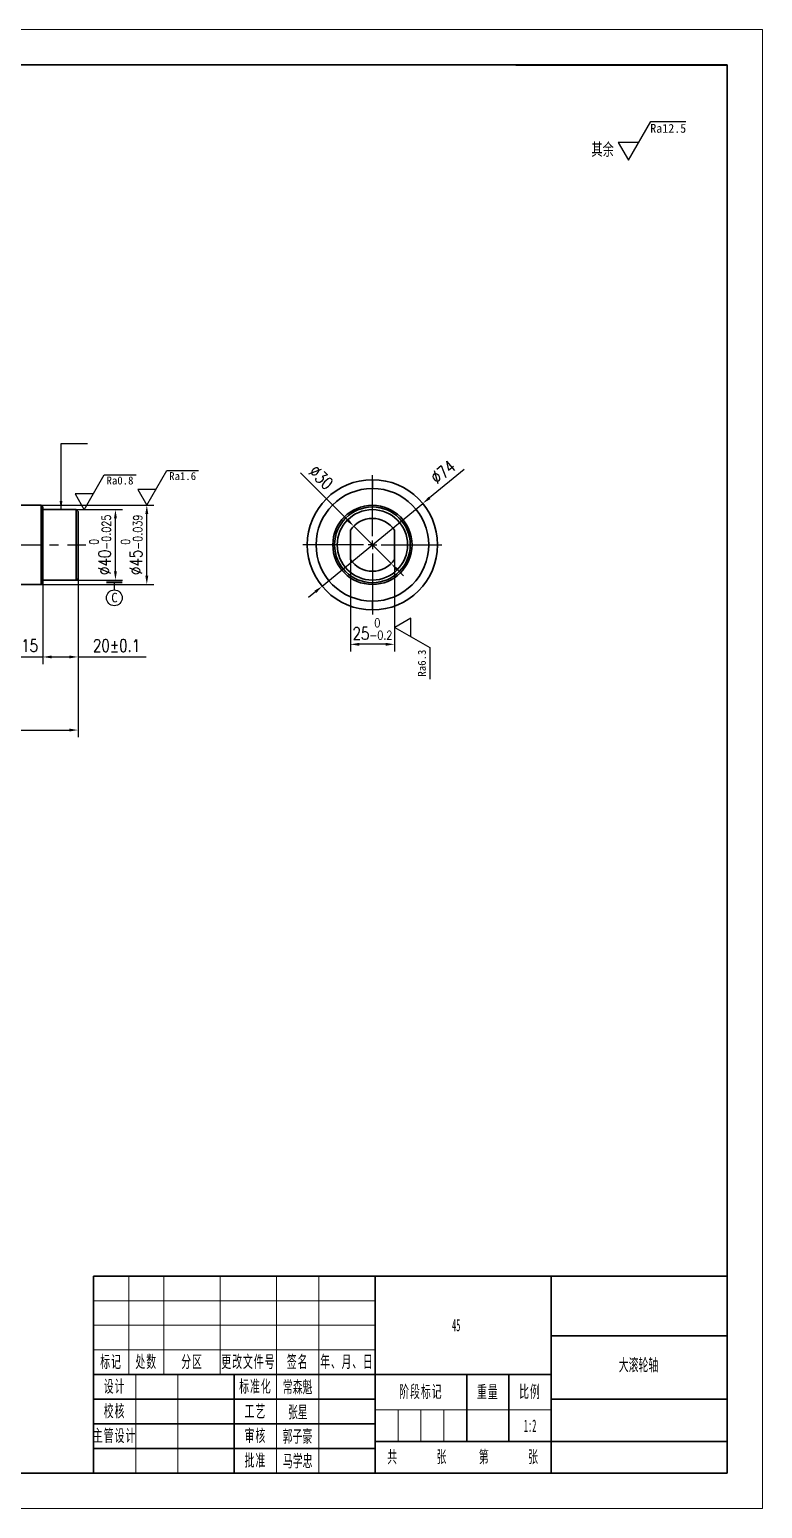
# Model space of a CAD drawing. Header units: millimetres. Extents: x -297 to 297, y -210 to 210.
# Drawn here: x 88.9 to 297, y -210 to 210 of the extents above; entities that cross this region are included whole.
import ezdxf
from ezdxf.enums import TextEntityAlignment as Align

# ---------------------------------------------------------------- set-up
doc = ezdxf.new("R2010")
doc.units = ezdxf.units.MM
doc.header["$PDSIZE"] = -5
doc.linetypes.add('CENTERX2', pattern=[20.32, 12.7, -2.54, 2.54, -2.54])
doc.layers.get('Defpoints').update_dxf_attribs({"lineweight": 18})
for name, color, linetype in [('10', 7, 'Continuous'), ('3中心线层', 1, 'CENTERX2'), ('7标注层', 4, 'Continuous')]:
    doc.layers.add(name, color=color, linetype=linetype)
for name, color, linetype, lineweight in [('1轮廓实线层', 7, 'Continuous', 35), ('尺寸线', 4, 'Continuous', 25), ('尺寸线层', 220, 'Continuous', 18), ('文字', 7, 'Continuous', 25), ('粗实线', 7, 'Continuous', 40), ('粗实线层', 7, 'Continuous', 35), ('细实线', 7, 'Continuous', 25), ('细实线层', 7, 'Continuous', 18)]:
    doc.layers.add(name, color=color, linetype=linetype, lineweight=lineweight)
doc.styles.get("Standard").update_dxf_attribs({"font": 'txt.shx', "bigfont": 'gbcbig.shx'})
doc.styles.add('TH_GBDIM', font='romans.shx', dxfattribs={"width": 0.8, "bigfont": 'gbcbig.shx'})
doc.styles.add('标准', font='hyswlongfangsong.ttf', dxfattribs={"width": 0.667})
doc.dimstyles.get("Standard").update_dxf_attribs({"dimtxt": 0.18, "dimasz": 0.18, "dimexe": 0.18, "dimexo": 0.0625, "dimgap": 0.09, "dimtad": 0, "dimtih": 1, "dimtoh": 1, "dimdec": 4, "dimzin": 0, "dimdsep": 46, "dimtxsty": 'Standard', "dimcen": 0.09, "dimadec": 0, "dimazin": 0, "dimtfac": 1, "dimtdec": 4, "dimtofl": 0, "dimtmove": 0, "dimatfit": 3, "dimfxl": 0, "dimtolj": 1, "dimtzin": 0, "dimarcsym": 0})
doc.dimstyles.new('TH_GBDIM', dxfattribs={"dimtxt": 3.5, "dimasz": 2.5, "dimexe": 2, "dimexo": 0, "dimgap": 1.5, "dimtad": 1, "dimdec": 1, "dimzin": 0, "dimdsep": 46, "dimtxsty": 'TH_GBDIM', "dimcen": 2.5, "dimclrd": 130, "dimclre": 130, "dimclrt": 3, "dimadec": 0, "dimazin": 0, "dimtfac": 0.714286, "dimtdec": 1, "dimtmove": 0, "dimatfit": 3, "dimfxl": 0, "dimtzin": 0, "dimlwd": -1, "dimlwe": -1, "dimarcsym": 0})

# ---------------------------------------------------------------- blocks, each defined once
blk = doc.blocks.new('*X0')
at = {"layer": '粗实线层'}
for p, q in [((287, 200), (-272, 200)), ((287, -200), (287, 200)), ((-272, -200), (287, -200))]:
    blk.add_line(p, q, dxfattribs=at)
at = {"layer": '细实线层'}
for p, q in [((297, 210), (-297, 210)), ((297, -210), (297, 210)), ((-297, -210), (297, -210))]:
    blk.add_line(p, q, dxfattribs=at)
at = {"layer": '尺寸线层', "style": '标准', "width": 0.667}
blk.add_attdef('图纸编号', text='', height=5, rotation=180, dxfattribs=at).set_placement((-247, 195), align=Align.MIDDLE_CENTER)
for tag, p in [('登记', (-284.5, -147.5)), ('旧底图总号', (-284.5, -157.5)), ('底图总号', (-284.5, -167.5)), ('签字', (-284.5, -177.5)), ('签字日期', (-284.5, -187.5)), ('档案员', (-290.75, -197.5)), ('日期', (-278.25, -197.5))]:
    blk.add_attdef(tag, text='', height=2.5, dxfattribs=at).set_placement(p, align=Align.MIDDLE_CENTER)
blk = doc.blocks.new('$CAXA_TITLE_151E506F$')
at = {"layer": '粗实线层'}
for p, q in [((0, 56), (-180, 56)), ((-180, 56), (-180, 0)), ((-100, 56), (-100, 0)), ((-50, 56), (-50, 0)), ((0, 0), (0, 56)), ((0, 39), (-50, 39)), ((-50, 28), (-180, 28)), ((-140, 28), (-140, 0)), ((-74, 28), (-74, 9)), ((-62, 28), (-62, 9)), ((-100, 21), (-180, 21)), ((0, 21), (-50, 21)), ((-100, 14), (-180, 14)), ((0, 9), (-100, 9)), ((-100, 7), (-180, 7)), ((0, 0), (-180, 0))]:
    blk.add_line(p, q, dxfattribs=at)
at = {"layer": '细实线层'}
for p, q in [((-170, 56), (-170, 28)), ((-160, 56), (-160, 28)), ((-144, 56), (-144, 28)), ((-128, 56), (-128, 0)), ((-116, 56), (-116, 0)), ((-100, 49), (-180, 49)), ((-100, 42), (-180, 42)), ((-100, 35), (-180, 35)), ((-168, 28), (-168, 0)), ((-156, 28), (-156, 0)), ((-50, 18), (-100, 18)), ((-93.5, 18), (-93.5, 9)), ((-87, 18), (-87, 9)), ((-80.5, 18), (-80.5, 9))]:
    blk.add_line(p, q, dxfattribs=at)
at = {"layer": '尺寸线层', "char_height": 3.5, "attachment_point": 5, "line_spacing_factor": 0.963108, "style": '标准'}
for s, insert, width in [('\\T1.1;标记', (-175, 31.5), 18), ('\\T1.1;处数', (-165, 31.5), 18), ('\\T1.1;分区', (-152, 31.5), 30), ('\\T1.1;{\\W0.592404;更改文件号}', (-136, 31.5), 30), ('\\T1.1;签名', (-122, 31.5), 22), ('\\T1.1;{\\W0.605422;年、月、日}', (-108, 31.5), 30), ('\\T1.1;设计', (-174, 24.5), 22), ('\\T1.1;标准化', (-134, 24.5), 22), ('\\T1.1;阶段标记', (-87, 23), 50), ('\\T1.1;重量', (-68, 23), 22), ('\\T1.1;比例', (-56, 23), 22), ('{\\T1.1;校核}', (-174, 17.5), 22), ('\\T1.1;工艺', (-134, 17.5), 22), ('{\\T1.1;主管设计}', (-174, 10.5), 22), ('\\T1.1;审核', (-134, 10.5), 22), ('\\T1.1;批准', (-134, 3.5), 22), ('\\T1.1;共', (-95, 4.5), 8), ('\\T1.1;张', (-81, 4.5), 8), ('\\T1.1;第', (-69, 4.5), 8), ('\\T1.1;张', (-55, 4.5), 8)]:
    blk.add_mtext(s, dxfattribs=dict(at, insert=insert, width=width))
at = {"layer": '尺寸线层', "style": '标准'}
for tag, height, width, p in [('标记C', 3.63, 0.664996, (-175, 52.5)), ('处数C', 3.63, 0.664996, (-165, 52.5)), ('分区C', 3.63, 0.667, (-152, 52.5)), ('更改文件号C', 3.63, 0.498314, (-136, 52.5)), ('更改签名C', 3.63, 0.447537, (-122, 52.5)), ('更改日期C', 3.63, 0.610278, (-108, 52.5)), ('单位名称', 5.19, 0.667, (-25, 47.5)), ('标记B', 3.63, 0.664996, (-175, 45.5)), ('处数B', 3.63, 0.664996, (-165, 45.5)), ('分区B', 3.63, 0.667, (-152, 45.5)), ('更改文件号B', 3.63, 0.498314, (-136, 45.5)), ('更改签名B', 3.63, 0.447537, (-122, 45.5)), ('更改日期B', 3.63, 0.610278, (-108, 45.5)), ('材料名称', 5.19, 0.667, (-75, 42)), ('标记A', 3.63, 0.664996, (-175, 38.5)), ('处数A', 3.63, 0.664996, (-165, 38.5)), ('分区A', 3.63, 0.667, (-152, 38.5)), ('更改文件号A', 3.63, 0.498314, (-136, 38.5)), ('更改签名A', 3.63, 0.447537, (-122, 38.5)), ('更改日期A', 3.63, 0.610278, (-108, 38.5)), ('图纸名称', 5.19, 0.667, (-25, 30)), ('设计', 3.63, 0.667, (-162, 24.5)), ('设计日期', 3.63, 0.667, (-148, 24.5)), ('标准化', 3.63, 0.667, (-122, 24.5)), ('标准化日期', 3.63, 0.554163, (-108, 24.5)), ('校核', 3.63, 0.667, (-162, 17.5)), ('审核日期', 3.63, 0.667, (-148, 17.5)), ('工艺', 3.63, 0.667, (-122, 17.5)), ('工艺日期', 3.63, 0.667, (-108, 17.5)), ('图纸编号', 5.19, 0.667, (-25, 15)), ('主管设计', 3.63, 0.667, (-162, 10.5)), ('审核日期', 3.63, 0.667, (-148, 10.5)), ('审核', 3.63, 0.667, (-122, 10.5)), ('审核日期', 3.63, 0.667, (-108, 10.5)), ('阶段标记S', 3.63, 0.223769, (-96.75, 13.5)), ('阶段标记A', 3.63, 0.223769, (-90.25, 13.5)), ('阶段标记B', 3.63, 0.223769, (-83.75, 13.5)), ('阶段标记C', 3.63, 0.223769, (-77.25, 13.5)), ('重量', 3.63, 0.667, (-68, 13.5)), ('图纸比例', 3.63, 0.510551, (-56, 13.5)), ('批准', 3.63, 0.667, (-122, 3.5)), ('批准日期', 3.63, 0.667, (-108, 3.5)), ('页数', 3.63, 0.667, (-88, 4.5)), ('页码', 3.63, 0.667, (-62, 4.5)), ('投影符号', 3.63, 0.667, (-25, 4.5))]:
    blk.add_attdef(tag, text='', height=height, dxfattribs=dict(at, width=width)).set_placement(p, align=Align.MIDDLE_CENTER)
blk = doc.blocks.new('*D29')
at = {"layer": '7标注层', "color": 130}
for p, q in [((-202.38, 59.51), (-202.38, 9.06)), ((102.62, 54.16), (102.62, 9.06)), ((-199.88, 11.06), (100.12, 11.06))]:
    blk.add_line(p, q, dxfattribs=at)
for points in [[(-199.88, 11.47), (-199.88, 10.64), (-202.38, 11.06)], [(100.12, 11.47), (100.12, 10.64), (102.62, 11.06)]]:
    blk.add_solid(points, dxfattribs=at)
at = {"layer": 'Defpoints', "color": 0}
for p in [(-202.38, 59.51), (102.62, 54.16), (102.62, 11.06)]:
    blk.add_point(p, dxfattribs=at)
at = {"layer": '7标注层', "color": 3, "insert": (-46.86, 16.06), "char_height": 3.5, "attachment_point": 2, "style": 'TH_GBDIM'}
blk.add_mtext('610±0.5', dxfattribs=at)
blk = doc.blocks.new('*D33')
at = {"layer": '7标注层', "color": 130}
for p, q in [((102.12, 73.66), (115.24, 73.66)), ((113.24, 56.16), (113.24, 71.16)), ((102.12, 53.66), (115.24, 53.66))]:
    blk.add_line(p, q, dxfattribs=at)
for points in [[(112.82, 71.16), (113.65, 71.16), (113.24, 73.66)], [(112.82, 56.16), (113.65, 56.16), (113.24, 53.66)]]:
    blk.add_solid(points, dxfattribs=at)
at = {"layer": 'Defpoints', "color": 0}
for p in [(102.12, 73.66), (113.24, 73.66), (102.12, 53.66)]:
    blk.add_point(p, dxfattribs=at)
at = {"layer": '7标注层', "color": 3, "insert": (105.9, 63.66), "char_height": 3.5, "attachment_point": 2, "rotation": 90, "style": 'TH_GBDIM'}
blk.add_mtext('%%C40{}{\\H0.7143x;\\S 0^ -0.025;}', dxfattribs=at)
blk = doc.blocks.new('*D34')
at = {"layer": '7标注层', "color": 130}
for p, q in [((92.62, 52.91), (92.62, 29.82)), ((102.62, 54.16), (102.62, 29.82)), ((95.12, 31.82), (100.12, 31.82)), ((102.62, 31.82), (121.99, 31.82))]:
    blk.add_line(p, q, dxfattribs=at)
for points in [[(95.12, 32.24), (95.12, 31.41), (92.62, 31.82)], [(100.12, 32.24), (100.12, 31.41), (102.62, 31.82)]]:
    blk.add_solid(points, dxfattribs=at)
at = {"layer": 'Defpoints', "color": 0}
for p in [(92.62, 52.91), (102.62, 54.16), (102.62, 31.82)]:
    blk.add_point(p, dxfattribs=at)
at = {"layer": '7标注层', "color": 3, "insert": (113.56, 36.82), "char_height": 3.5, "attachment_point": 2, "style": 'TH_GBDIM'}
blk.add_mtext('20±0.1', dxfattribs=at)
blk = doc.blocks.new('*D35')
at = {"layer": '7标注层', "color": 130}
for p, q in [((92.62, 52.91), (92.62, 29.82)), ((85.12, 47.66), (85.12, 29.82)), ((82.62, 31.82), (80.12, 31.82)), ((85.12, 31.82), (92.62, 31.82)), ((95.12, 31.82), (97.62, 31.82))]:
    blk.add_line(p, q, dxfattribs=at)
for points in [[(82.62, 32.24), (82.62, 31.41), (85.12, 31.82)], [(95.12, 32.24), (95.12, 31.41), (92.62, 31.82)]]:
    blk.add_solid(points, dxfattribs=at)
at = {"layer": 'Defpoints', "color": 0}
for p in [(92.62, 52.91), (85.12, 47.66), (92.62, 31.82)]:
    blk.add_point(p, dxfattribs=at)
at = {"layer": '7标注层', "color": 3, "insert": (88.87, 36.82), "char_height": 3.5, "attachment_point": 2, "style": 'TH_GBDIM'}
blk.add_mtext('15', dxfattribs=at)
blk = doc.blocks.new('*D43')
at = {"layer": '7标注层', "color": 130}
for p, q in [((92.12, 74.91), (124.15, 74.91)), ((122.15, 54.91), (122.15, 72.41)), ((92.12, 52.41), (124.15, 52.41))]:
    blk.add_line(p, q, dxfattribs=at)
for points in [[(121.73, 72.41), (122.57, 72.41), (122.15, 74.91)], [(121.73, 54.91), (122.57, 54.91), (122.15, 52.41)]]:
    blk.add_solid(points, dxfattribs=at)
at = {"layer": 'Defpoints', "color": 0}
for p in [(92.12, 74.91), (122.15, 74.91), (92.12, 52.41)]:
    blk.add_point(p, dxfattribs=at)
at = {"layer": '7标注层', "color": 3, "insert": (114.82, 63.66), "char_height": 3.5, "attachment_point": 2, "rotation": 90, "style": 'TH_GBDIM'}
blk.add_mtext('%%C45{}{\\H0.7143x;\\S 0^ -0.039;}', dxfattribs=at)
blk = doc.blocks.new('*D46')
at = {"layer": '7标注层', "color": 130}
for p, q in [((212.26, 85.07), (202.45, 77)), ((171.95, 51.9), (200.52, 75.41)), ((170.02, 50.31), (168.09, 48.73))]:
    blk.add_line(p, q, dxfattribs=at)
for points in [[(202.19, 77.32), (202.71, 76.68), (200.52, 75.41)], [(169.75, 50.64), (170.28, 49.99), (171.95, 51.9)]]:
    blk.add_solid(points, dxfattribs=at)
at = {"layer": 'Defpoints', "color": 0}
for p in [(200.52, 75.41), (171.95, 51.9)]:
    blk.add_point(p, dxfattribs=at)
at = {"layer": '7标注层', "color": 3, "insert": (202.36, 83.4), "char_height": 3.5, "attachment_point": 1, "rotation": 39.4513, "style": 'TH_GBDIM'}
blk.add_mtext('∅74', dxfattribs=at)
blk = doc.blocks.new('*D47')
at = {"layer": '7标注层', "color": 130}
for p, q in [((179.98, 59.51), (179.98, 33.41)), ((192.48, 59.51), (192.48, 33.41)), ((189.98, 35.41), (182.48, 35.41))]:
    blk.add_line(p, q, dxfattribs=at)
for points in [[(182.48, 35.83), (182.48, 34.99), (179.98, 35.41)], [(189.98, 35.83), (189.98, 34.99), (192.48, 35.41)]]:
    blk.add_solid(points, dxfattribs=at)
at = {"layer": 'Defpoints', "color": 0}
for p in [(179.98, 59.51), (192.48, 59.51), (179.98, 35.41)]:
    blk.add_point(p, dxfattribs=at)
at = {"layer": '7标注层', "color": 3, "insert": (186.23, 42.74), "char_height": 3.5, "attachment_point": 2, "style": 'TH_GBDIM'}
blk.add_mtext('25{}{\\H0.7143x;\\S 0^ -0.2;}', dxfattribs=at)
blk = doc.blocks.new('*D48')
at = {"layer": '7标注层', "color": 130}
for p, q in [((165.78, 84.12), (179.16, 70.73)), ((191.54, 58.35), (180.93, 68.96)), ((193.31, 56.59), (195.07, 54.82))]:
    blk.add_line(p, q, dxfattribs=at)
for points in [[(179.46, 71.02), (178.87, 70.43), (180.93, 68.96)], [(193.6, 56.88), (193.01, 56.29), (191.54, 58.35)]]:
    blk.add_solid(points, dxfattribs=at)
at = {"layer": 'Defpoints', "color": 0}
for p in [(180.93, 68.96), (191.54, 58.35)]:
    blk.add_point(p, dxfattribs=at)
at = {"layer": '7标注层', "color": 3, "insert": (170.37, 86.59), "char_height": 3.5, "attachment_point": 1, "rotation": 315, "style": 'TH_GBDIM'}
blk.add_mtext('∅30', dxfattribs=at)
blk = doc.blocks.new('SW_CENTERMARKSYMBOL_0')
at = {"layer": '10', "color": 0}
for p, q in [((0, 2.5), (0, 19.75)), ((-2.5, 0), (-19.75, 0)), ((0, 0), (-1.25, 0)), ((0, 0), (0, 1.25)), ((0, 0), (0, -1.25)), ((0, 0), (1.25, 0)), ((2.5, 0), (19.75, 0)), ((0, -2.5), (0, -19.75))]:
    blk.add_line(p, q, dxfattribs=at)

msp = doc.modelspace()

# ---------------------------------------------------------------- linework, layer by layer
at = {"layer": '1轮廓实线层'}
for p, q in [((186.23, 82.16), (186.23, 79.66)), ((92.12, 74.91), (85.12, 74.91)), ((92.12, 52.41), (92.12, 74.91)), ((92.62, 74.41), (92.12, 74.91)), ((92.62, 74.41), (92.62, 52.91)), ((102.12, 73.66), (92.62, 73.66)), ((102.12, 53.66), (102.12, 73.66)), ((102.62, 73.16), (102.12, 73.66)), ((102.62, 73.16), (102.62, 54.16)), ((186.23, 74.91), (186.23, 74.41)), ((179.98, 59.51), (179.98, 67.8)), ((192.48, 67.8), (192.48, 59.51)), ((92.12, 52.41), (85.12, 52.41)), ((92.62, 52.91), (92.12, 52.41)), ((102.12, 53.66), (92.62, 53.66)), ((102.62, 54.16), (102.12, 53.66)), ((186.23, 52.41), (186.23, 52.91)), ((186.23, 45.16), (186.23, 47.66))]:
    msp.add_line(p, q, dxfattribs=at)
for radius, start, end in [(18.5, 90, 270), (18.5, 270, 90), (16, 90, 270), (16, 270, 90), (11.25, 90, 270), (10.75, 90, 270), (10, 90, 270), (11.25, 270, 90), (10.75, 270, 90), (10, 270, 90), (7.5, 33.5573, 146.4427), (7.5, 213.5573, 270), (7.5, 270, 326.4427)]:
    msp.add_arc((186.23, 63.66), radius, start, end, dxfattribs=at)
at = {"layer": '3中心线层'}
msp.add_line((-205.17, 63.66), (104.82, 63.66), dxfattribs=at)
at = {"layer": '尺寸线'}
msp.add_line((97.79, 92.41), (105.29, 92.41), dxfattribs=at)
at = {"layer": '粗实线'}
msp.add_line((110.67, 53.1), (115.17, 53.1), dxfattribs=at)
at = {"layer": '粗实线层'}
for p, q in [((226.98, 199.91), (286.98, 199.91)), ((286.98, 124.91), (286.98, 199.91)), ((286.98, 119.91), (286.98, 129.91))]:
    msp.add_line(p, q, dxfattribs=at)
at = {"layer": '细实线'}
for p, q in [((258.92, 172.9), (265.27, 183.9)), ((265.27, 183.9), (275.27, 183.9)), ((256.03, 177.9), (258.92, 172.9)), ((261.81, 177.9), (256.03, 177.9)), ((122.15, 74.9), (127.87, 84.8)), ((127.87, 84.8), (136.87, 84.8)), ((104.36, 73.65), (110.08, 83.55)), ((110.08, 83.55), (119.08, 83.55)), ((101.76, 78.15), (104.36, 73.65)), ((106.96, 78.15), (101.76, 78.15)), ((119.56, 79.4), (122.15, 74.9)), ((124.75, 79.4), (119.56, 79.4)), ((112.92, 53.1), (112.92, 50.85)), ((197.1, 42.81), (192.6, 40.21)), ((197.1, 37.62), (197.1, 42.81)), ((192.6, 40.21), (202.5, 34.5)), ((202.5, 34.5), (202.5, 25.5))]:
    msp.add_line(p, q, dxfattribs=at)
msp.add_circle((112.92, 48.6), 2.25, dxfattribs=at)

# ---------------------------------------------------------------- block references
at = {"layer": '3中心线层'}
msp.add_blockref('SW_CENTERMARKSYMBOL_0', (186.23, 63.66), dxfattribs=at)
at = {"layer": '粗实线层'}
msp.add_blockref('*X0', (0, 0), dxfattribs=at)
ref = msp.add_blockref('$CAXA_TITLE_151E506F$', (287, -200), dxfattribs=at)
ref.add_attrib('图纸比例', '1:2', dxfattribs={"layer": '尺寸线层', "height": 3.5, "style": '标准', "width": 0.667}).set_placement((231, -186.5), align=Align.MIDDLE_CENTER)
ref.add_attrib('审核', '郭子豪', dxfattribs={"layer": '尺寸线层', "height": 3.5, "style": '标准', "width": 0.667}).set_placement((164.92, -189.51), align=Align.MIDDLE_CENTER)
ref.add_attrib('工艺', '张星', dxfattribs={"layer": '尺寸线层', "height": 3.5, "style": '标准', "width": 0.667}).set_placement((165.04, -182.6), align=Align.MIDDLE_CENTER)
ref.add_attrib('标准化', '常森魁', dxfattribs={"layer": '尺寸线层', "height": 3.5, "style": '标准', "width": 0.667}).set_placement((165, -175.5), align=Align.MIDDLE_CENTER)
ref.add_attrib('批准', '马学忠', dxfattribs={"layer": '尺寸线层', "height": 3.5, "style": '标准', "width": 0.667}).set_placement((165, -196.5), align=Align.MIDDLE_CENTER)

# ---------------------------------------------------------------- texts
at = {"layer": '尺寸线层', "color": 0, "insert": (248.44, 177.72), "char_height": 3.5, "width": 21.0272, "attachment_point": 1, "line_spacing_factor": 1.15057, "style": '标准'}
msp.add_mtext('{\\fSimSun|b0|i0|c134|p2;其余}', dxfattribs=at)
at = {"layer": '尺寸线层', "color": 0, "char_height": 3.5, "attachment_point": 1, "line_spacing_factor": 1.15057, "style": '标准'}
for s, insert in [('45', (208.83, -156.19)), ('大滚轮轴', (256.2, -167.47))]:
    msp.add_mtext_dynamic_manual_height_columns(s, width=21.0272, gutter_width=12.5, heights=[0], dxfattribs=dict(at, insert=insert))
at = {"layer": '文字'}
for s, insert, char_height, width, attachment_point in [('{\\fSimSun|b0|i0|c134|p2;Ra12.5}', (265.15, 183.2), 2.5, 5.7199, 1), ('{\\fSimSun|b0|i0|c134|p2;Ra1.6}', (128.5, 84.31), 2.25, 5.1479, 1), ('{\\fSimSun|b0|i0|c134|p2;Ra0.8}', (110.71, 83.06), 2.25, 5.1479, 1), ('{\\fSimSun|b0|i0|c134|p2;C}', (112.95, 48.67), 2.7, 2.2977, 5)]:
    msp.add_mtext(s, dxfattribs=dict(at, insert=insert, char_height=char_height, width=width, attachment_point=attachment_point))
at = {"layer": '文字', "insert": (199.15, 26.24), "char_height": 2.25, "width": 5.1479, "attachment_point": 1, "rotation": 90}
msp.add_mtext('{\\fSimSun|b0|i0|c134|p2;Ra6.3}', dxfattribs=at)

# ---------------------------------------------------------------- dimensions: what is measured, and where the dimension line sits
at = {"layer": '7标注层'}
dim = msp.add_diameter_dim_2p(p1=(171.95, 51.9), p2=(200.52, 75.41), dimstyle='TH_GBDIM', override={"dimdec": 0, "dimlfac": 2}, dxfattribs=at)
dim.commit()
dim.dimension.update_dxf_attribs({"geometry": '*D46', "text_midpoint": (206.25, 84.34)})
dim = msp.add_diameter_dim_2p(p1=(191.54, 58.35), p2=(180.93, 68.96), dimstyle='TH_GBDIM', override={"dimdec": 0, "dimlfac": 2}, dxfattribs=at)
dim.commit()
dim.dimension.update_dxf_attribs({"geometry": '*D48', "text_midpoint": (169.33, 80.56), "dimtype": 163})
for base, p1, p2, text, picture, middle in [((122.15, 74.91), (92.12, 52.41), (92.12, 74.91), '%%C<>{}{\\H0.7143x;\\S 0^ -0.039;}', '*D43', (122.15, 63.66)), ((113.24, 73.66), (102.12, 53.66), (102.12, 73.66), '%%C<>{}{\\H0.7143x;\\S 0^ -0.025;}', '*D33', (113.24, 63.66))]:
    dim = msp.add_linear_dim(base=base, p1=p1, p2=p2, angle=90, text=text, dimstyle='TH_GBDIM', override={"dimdec": 0, "dimlfac": 2}, dxfattribs=at)
    dim.commit()
    dim.dimension.update_dxf_attribs({"geometry": picture, "text_midpoint": middle, "dimtype": 160})
for base, p1, p2, text, picture, middle in [((102.62, 11.06), (-202.38, 59.51), (102.62, 54.16), '<>±0.5', '*D29', (-46.86, 11.06)), ((179.98, 35.41), (192.48, 59.51), (179.98, 59.51), '<>{}{\\H0.7143x;\\S 0^ -0.2;}', '*D47', (186.23, 35.41)), ((102.62, 31.82), (92.62, 52.91), (102.62, 54.16), '<>±0.1', '*D34', (113.56, 31.82))]:
    dim = msp.add_linear_dim(base=base, p1=p1, p2=p2, text=text, dimstyle='TH_GBDIM', override={"dimdec": 0, "dimlfac": 2}, dxfattribs=at)
    dim.commit()
    dim.dimension.update_dxf_attribs({"geometry": picture, "text_midpoint": middle, "dimtype": 160})
dim = msp.add_linear_dim(base=(92.62, 31.82), p1=(85.12, 47.66), p2=(92.62, 52.91), dimstyle='TH_GBDIM', override={"dimdec": 0, "dimlfac": 2}, dxfattribs=at)
dim.commit()
dim.dimension.update_dxf_attribs({"geometry": '*D35', "text_midpoint": (88.87, 31.82), "dimtype": 160})

# ---------------------------------------------------------------- leaders
at = {"layer": '尺寸线'}
msp.add_leader([(97.79, 73.66), (97.79, 92.41)], dimstyle='Standard', override={"dimasz": 2.5}, dxfattribs=at)

doc.saveas('drawing.dxf')
